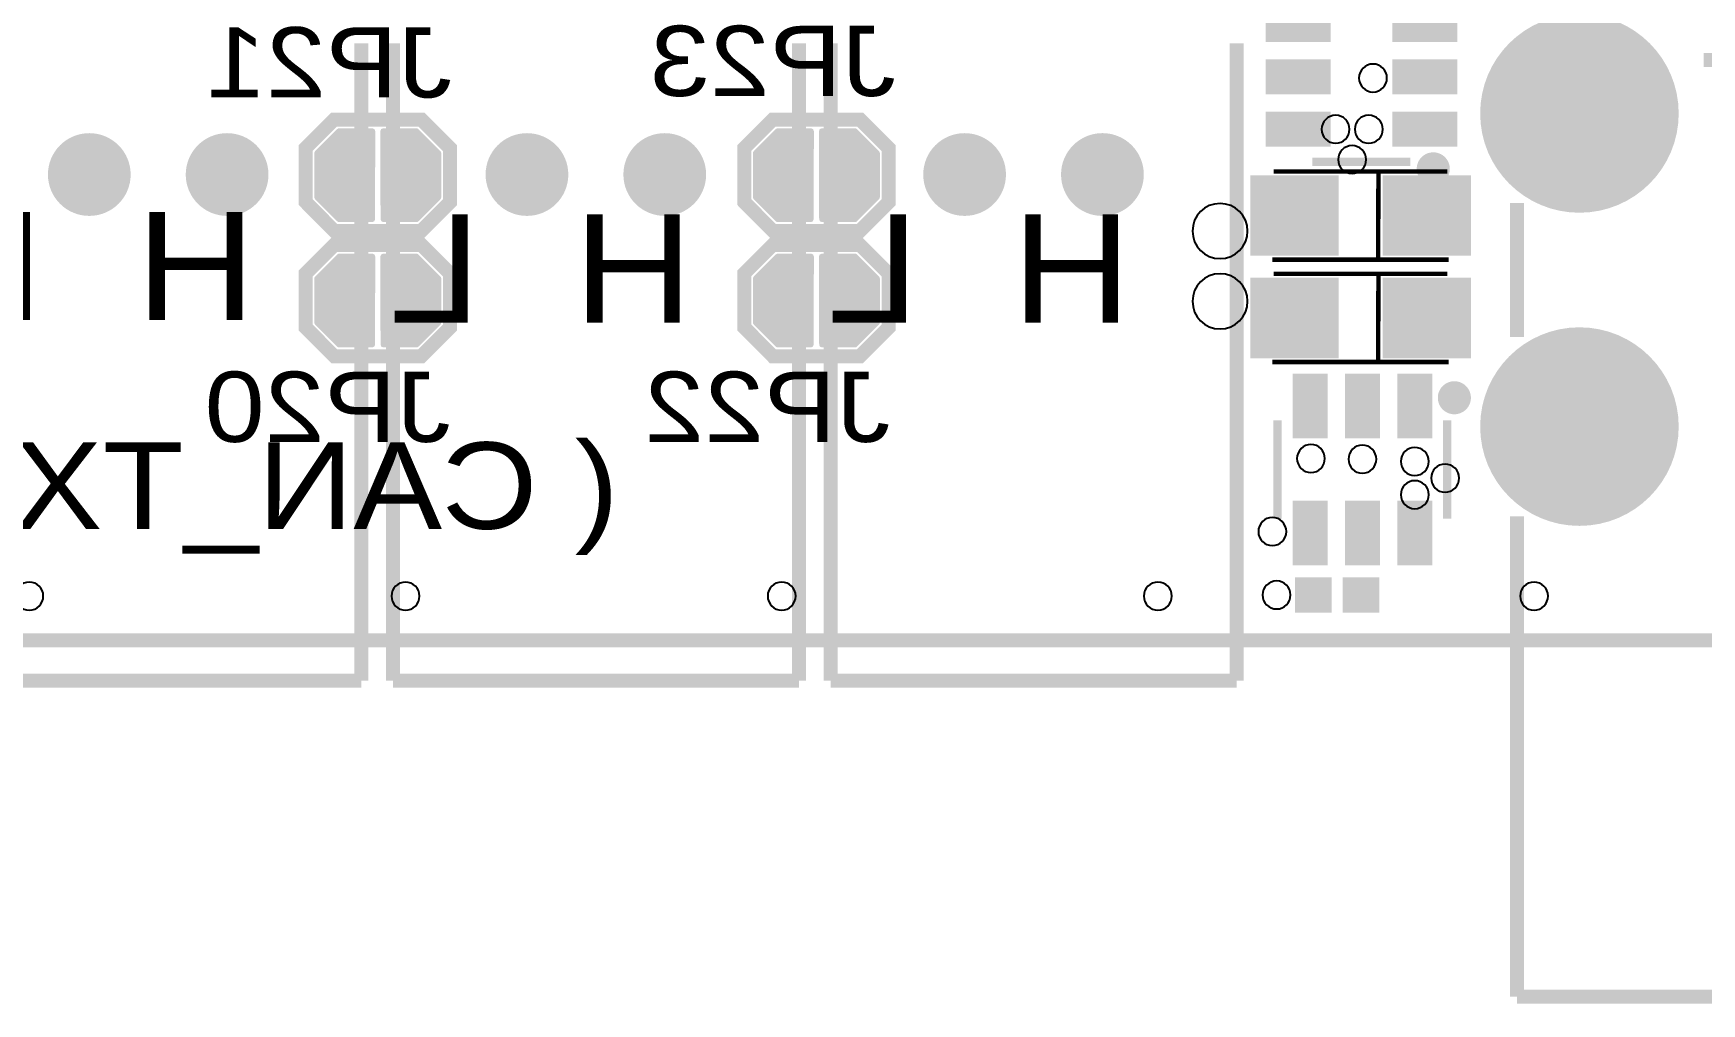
# Model space of a CAD drawing. Header units: millimetres. Extents: x -1 to 130, y -79 to 1.
# Drawn here: x 37.6 to 67.87, y -79.32 to -61.72 of the extents above; entities that cross this region are included whole.
import ezdxf
from ezdxf.enums import TextEntityAlignment as Align

# ---------------------------------------------------------------- set-up
doc = ezdxf.new("R2010")
doc.units = ezdxf.units.MM
doc.header["$MEASUREMENT"] = 0
for name, color, linetype, true_color in [('Board-Outline-Layer', 7, 'Continuous', 0xff00ff), ('Bottom-Silkscreen-Layer', 7, 'Continuous', 0x808000), ('Bottom-Solder-Mask-Layer', 7, 'Continuous', 0xff00ff), ('Multi-Layer', 7, 'Continuous', 0xc0c0c0), ('Top-Silkscreen-Layer', 7, 'Continuous', 0xffff00), ('Top-Solder-Mask-Layer', 7, 'Continuous', 0x800080)]:
    doc.layers.add(name, color=color, linetype=linetype, true_color=true_color)
doc.styles.get("Standard").update_dxf_attribs({"font": 'arial.ttf'})

msp = doc.modelspace()

# ---------------------------------------------------------------- hatches: boundary and pattern name
at = {"layer": 'Bottom-Solder-Mask-Layer'}
for points in [[(63.848, -63.17, 1), (67.45, -63.17, 1)], [(37.864, -64.278, 1), (39.365, -64.278, 1)], [(40.364, -64.278, 1), (41.865, -64.278, 1)], [(43.751, -63.439), (43.787, -63.454), (43.802, -63.49), (43.799, -65.09), (43.784, -65.126), (43.748, -65.141), (43.148, -65.141), (43.129, -65.137), (43.112, -65.126), (42.712, -64.726), (42.701, -64.709), (42.697, -64.69), (42.697, -63.89), (42.701, -63.87), (42.712, -63.854), (43.112, -63.454), (43.129, -63.443), (43.148, -63.439)], [(44.585, -65.126), (44.568, -65.137), (44.549, -65.141), (43.949, -65.141), (43.913, -65.126), (43.898, -65.09), (43.895, -63.49), (43.91, -63.454), (43.946, -63.439), (44.549, -63.439), (44.568, -63.443), (44.585, -63.454), (44.985, -63.854), (44.996, -63.87), (45, -63.89), (45, -64.69), (44.996, -64.709), (44.985, -64.726)], [(45.804, -64.278, 1), (47.305, -64.278, 1)], [(48.304, -64.278, 1), (49.805, -64.278, 1)], [(51.709, -63.439), (51.745, -63.454), (51.76, -63.49), (51.756, -65.09), (51.741, -65.126), (51.706, -65.141), (51.106, -65.141), (51.086, -65.137), (51.07, -65.126), (50.67, -64.726), (50.659, -64.709), (50.655, -64.69), (50.655, -63.89), (50.659, -63.87), (50.67, -63.854), (51.07, -63.454), (51.086, -63.443), (51.106, -63.439)], [(52.542, -65.126), (52.526, -65.137), (52.506, -65.141), (51.906, -65.141), (51.87, -65.126), (51.856, -65.09), (51.852, -63.49), (51.867, -63.454), (51.903, -63.439), (52.506, -63.439), (52.526, -63.443), (52.542, -63.454), (52.942, -63.854), (52.953, -63.87), (52.957, -63.89), (52.957, -64.69), (52.953, -64.709), (52.942, -64.726)], [(53.744, -64.278, 1), (55.245, -64.278, 1)], [(56.244, -64.278, 1), (57.746, -64.278, 1)], [(43.751, -65.713), (43.787, -65.728), (43.802, -65.764), (43.799, -67.364), (43.784, -67.4), (43.748, -67.415), (43.148, -67.415), (43.129, -67.411), (43.112, -67.4), (42.712, -67), (42.701, -66.983), (42.697, -66.964), (42.697, -66.164), (42.701, -66.144), (42.712, -66.128), (43.112, -65.728), (43.129, -65.717), (43.148, -65.713)], [(44.585, -67.4), (44.568, -67.411), (44.549, -67.415), (43.949, -67.415), (43.913, -67.4), (43.898, -67.364), (43.895, -65.764), (43.91, -65.728), (43.946, -65.713), (44.549, -65.713), (44.568, -65.717), (44.585, -65.728), (44.985, -66.128), (44.996, -66.144), (45, -66.164), (45, -66.964), (44.996, -66.983), (44.985, -67)], [(51.709, -65.713), (51.745, -65.728), (51.76, -65.764), (51.756, -67.364), (51.741, -67.4), (51.706, -67.415), (51.106, -67.415), (51.086, -67.411), (51.07, -67.4), (50.67, -67), (50.659, -66.983), (50.655, -66.964), (50.655, -66.164), (50.659, -66.144), (50.67, -66.128), (51.07, -65.728), (51.086, -65.717), (51.106, -65.713)], [(52.542, -67.4), (52.526, -67.411), (52.506, -67.415), (51.906, -67.415), (51.87, -67.4), (51.856, -67.364), (51.852, -65.764), (51.867, -65.728), (51.903, -65.713), (52.506, -65.713), (52.526, -65.717), (52.542, -65.728), (52.942, -66.128), (52.953, -66.144), (52.957, -66.164), (52.957, -66.964), (52.953, -66.983), (52.942, -67)], [(63.848, -68.85, 1), (67.45, -68.85, 1)]]:
    msp.add_hatch(color=256, dxfattribs=at).paths.add_polyline_path(points)
at = {"layer": 'Multi-Layer'}
for points in [[(63.899, -63.17, 1), (67.399, -63.17, 1)], [(63.899, -63.17, 1), (67.399, -63.17, 1)], [(63.899, -63.17, 1), (67.399, -63.17, 1)], [(37.914, -64.278, 1), (39.314, -64.278, 1)], [(37.914, -64.278, 1), (39.314, -64.278, 1)], [(37.914, -64.278, 1), (39.314, -64.278, 1)], [(40.415, -64.278, 1), (41.815, -64.278, 1)], [(40.415, -64.278, 1), (41.815, -64.278, 1)], [(40.415, -64.278, 1), (41.815, -64.278, 1)], [(45.855, -64.278, 1), (47.255, -64.278, 1)], [(45.855, -64.278, 1), (47.255, -64.278, 1)], [(45.855, -64.278, 1), (47.255, -64.278, 1)], [(48.355, -64.278, 1), (49.755, -64.278, 1)], [(48.355, -64.278, 1), (49.755, -64.278, 1)], [(48.355, -64.278, 1), (49.755, -64.278, 1)], [(53.795, -64.278, 1), (55.195, -64.278, 1)], [(53.795, -64.278, 1), (55.195, -64.278, 1)], [(53.795, -64.278, 1), (55.195, -64.278, 1)], [(56.295, -64.278, 1), (57.695, -64.278, 1)], [(56.295, -64.278, 1), (57.695, -64.278, 1)], [(56.295, -64.278, 1), (57.695, -64.278, 1)], [(63.899, -68.85, 1), (67.399, -68.85, 1)], [(63.899, -68.85, 1), (67.399, -68.85, 1)], [(63.899, -68.85, 1), (67.399, -68.85, 1)]]:
    msp.add_hatch(color=256, dxfattribs=at).paths.add_polyline_path(points)
at = {"layer": 'Top-Solder-Mask-Layer'}
for points in [[(61.133, -61.874), (59.959, -61.874), (59.959, -61.24), (61.133, -61.24)], [(63.431, -61.874), (62.257, -61.874), (62.257, -61.24), (63.431, -61.24)], [(63.848, -63.17, 1), (67.45, -63.17, 1)], [(61.133, -62.824), (59.959, -62.824), (59.959, -62.19), (61.133, -62.19)], [(63.431, -62.824), (62.257, -62.824), (62.257, -62.19), (63.431, -62.19)], [(61.133, -63.774), (59.959, -63.774), (59.959, -63.14), (61.133, -63.14)], [(63.431, -63.774), (62.257, -63.774), (62.257, -63.14), (63.431, -63.14)], [(37.864, -64.278, 1), (39.365, -64.278, 1)], [(40.364, -64.278, 1), (41.865, -64.278, 1)], [(45.804, -64.278, 1), (47.305, -64.278, 1)], [(48.304, -64.278, 1), (49.805, -64.278, 1)], [(53.744, -64.278, 1), (55.245, -64.278, 1)], [(56.244, -64.278, 1), (57.746, -64.278, 1)], [(61.279, -64.292), (61.279, -65.752), (59.678, -65.752), (59.678, -64.292)], [(63.679, -64.292), (63.679, -65.752), (62.077, -65.752), (62.077, -64.292)], [(61.279, -66.148), (61.279, -67.609), (59.678, -67.609), (59.678, -66.148)], [(63.679, -66.148), (63.679, -67.609), (62.077, -67.609), (62.077, -66.148)], [(63.848, -68.85, 1), (67.45, -68.85, 1)], [(61.079, -67.893), (61.079, -69.066), (60.445, -69.066), (60.445, -67.893)], [(62.029, -67.893), (62.029, -69.066), (61.395, -69.066), (61.395, -67.893)], [(62.979, -67.893), (62.979, -69.066), (62.345, -69.066), (62.345, -67.893)], [(61.079, -70.191), (61.079, -71.364), (60.445, -71.364), (60.445, -70.191)], [(62.029, -70.191), (62.029, -71.364), (61.395, -71.364), (61.395, -70.191)], [(62.979, -70.191), (62.979, -71.364), (62.345, -71.364), (62.345, -70.191)], [(60.487, -72.224), (60.487, -71.583), (61.154, -71.583), (61.154, -72.224)], [(61.352, -72.224), (61.352, -71.583), (62.02, -71.583), (62.02, -72.224)]]:
    msp.add_hatch(color=256, dxfattribs=at).paths.add_polyline_path(points)

# ---------------------------------------------------------------- linework, layer by layer
at = {"layer": 'Board-Outline-Layer', "const_width": 0.254}
msp.add_lwpolyline([(129.998, 0.002), (0.002, 0.002), (0, 0), (0.079, -64.978), (7.809, -72.725), (122.275, -72.725), (130, -65), (130, 0)], close=True, dxfattribs=at)
at = {"layer": 'Bottom-Silkscreen-Layer', "const_width": 0.254}
for points in [[(42.538, -64.776), (42.538, -63.8), (43.058, -63.28), (44.638, -63.28), (45.158, -63.8), (45.158, -64.78), (44.638, -65.3), (43.058, -65.3)], [(42.538, -64.776), (42.538, -63.8), (43.058, -63.28), (44.638, -63.28), (45.158, -63.8), (45.158, -64.78), (44.638, -65.3), (43.058, -65.3)], [(50.496, -64.776), (50.496, -63.8), (51.016, -63.28), (52.596, -63.28), (53.116, -63.8), (53.116, -64.78), (52.596, -65.3), (51.015, -65.3)], [(50.496, -64.776), (50.496, -63.8), (51.016, -63.28), (52.596, -63.28), (53.116, -63.8), (53.116, -64.78), (52.596, -65.3), (51.015, -65.3)], [(42.538, -67.05), (42.538, -66.074), (43.058, -65.554), (44.638, -65.554), (45.158, -66.074), (45.158, -67.054), (44.638, -67.574), (43.058, -67.574)], [(42.538, -67.05), (42.538, -66.074), (43.058, -65.554), (44.638, -65.554), (45.158, -66.074), (45.158, -67.054), (44.638, -67.574), (43.058, -67.574)], [(50.496, -67.05), (50.496, -66.074), (51.016, -65.554), (52.596, -65.554), (53.116, -66.074), (53.116, -67.054), (52.596, -67.574), (51.015, -67.574)], [(50.496, -67.05), (50.496, -66.074), (51.016, -65.554), (52.596, -65.554), (53.116, -66.074), (53.116, -67.054), (52.596, -67.574), (51.015, -67.574)]]:
    msp.add_lwpolyline(points, close=True, dxfattribs=at)
at = {"layer": 'Multi-Layer'}
for points in [[(61.649, -62.528, 1), (62.157, -62.528, 1)], [(60.971, -63.457, 1), (61.479, -63.457, 1)], [(61.573, -63.457, 1), (62.081, -63.457, 1)], [(61.271, -64.007, 1), (61.779, -64.007, 1)], [(58.628, -65.303, 1), (59.628, -65.303, 1)], [(58.628, -66.578, 1), (59.628, -66.578, 1)], [(60.524, -69.429, 1), (61.032, -69.429, 1)], [(61.458, -69.441, 1), (61.966, -69.441, 1)], [(62.408, -69.483, 1), (62.916, -69.483, 1)], [(62.958, -69.785, 1), (63.466, -69.785, 1)], [(62.408, -70.085, 1), (62.916, -70.085, 1)], [(59.824, -70.754, 1), (60.332, -70.754, 1)], [(37.272, -71.925, 1), (37.78, -71.925, 1)], [(44.097, -71.925, 1), (44.605, -71.925, 1)], [(50.922, -71.925, 1), (51.43, -71.925, 1)], [(57.747, -71.925, 1), (58.255, -71.925, 1)], [(59.9, -71.904, 1), (60.408, -71.904, 1)], [(64.572, -71.925, 1), (65.08, -71.925, 1)]]:
    msp.add_lwpolyline(points, format="xyb", close=True, dxfattribs=at)
at = {"layer": 'Top-Silkscreen-Layer'}
for points, const_width in [([(43.548, -73.458), (43.548, -61.901)], 0.254), ([(43.548, -73.458), (43.548, -61.901)], 0.254), ([(44.122, -61.901), (44.122, -73.458)], 0.254), ([(44.122, -61.901), (44.122, -73.458)], 0.254), ([(51.488, -73.458), (51.488, -61.901)], 0.254), ([(51.488, -73.458), (51.488, -61.901)], 0.254), ([(52.062, -61.901), (52.062, -73.458)], 0.254), ([(52.062, -61.901), (52.062, -73.458)], 0.254), ([(59.428, -73.458), (59.428, -61.901)], 0.254), ([(59.428, -73.458), (59.428, -61.901)], 0.254), ([(67.901, -62.2), (77.062, -62.2)], 0.254), ([(67.901, -62.2), (77.062, -62.2)], 0.254), ([(62.584, -64.046), (60.806, -64.046)], 0.152), ([(62.584, -64.046), (60.806, -64.046)], 0.152), ([(63.253, -64.222), (60.103, -64.222)], 0.08), ([(63.253, -64.222), (60.103, -64.222)], 0.08), ([(62.002, -64.222), (61.998, -65.822)], 0.08), ([(62.002, -64.222), (61.998, -65.822)], 0.08), ([(64.519, -67.223), (64.519, -64.796)], 0.254), ([(64.519, -67.223), (64.519, -64.796)], 0.254), ([(63.278, -65.822), (60.078, -65.822)], 0.08), ([(63.278, -65.822), (60.078, -65.822)], 0.08), ([(63.253, -66.078), (60.103, -66.078)], 0.08), ([(63.253, -66.078), (60.103, -66.078)], 0.08), ([(62.002, -66.078), (61.998, -67.678)], 0.08), ([(62.002, -66.078), (61.998, -67.678)], 0.08), ([(63.278, -67.678), (60.078, -67.678)], 0.08), ([(63.278, -67.678), (60.078, -67.678)], 0.08), ([(60.173, -68.739), (60.173, -70.518)], 0.152), ([(60.173, -68.739), (60.173, -70.518)], 0.152), ([(63.251, -68.739), (63.251, -70.518)], 0.152), ([(63.251, -68.739), (63.251, -70.518)], 0.152), ([(64.519, -79.19), (64.519, -70.477)], 0.254), ([(64.519, -79.19), (64.519, -70.477)], 0.254), ([(36.182, -73.458), (43.548, -73.458)], 0.254), ([(36.182, -73.458), (43.548, -73.458)], 0.254), ([(44.122, -73.458), (51.488, -73.458)], 0.254), ([(44.122, -73.458), (51.488, -73.458)], 0.254), ([(52.062, -73.458), (59.428, -73.458)], 0.254), ([(52.062, -73.458), (59.428, -73.458)], 0.254), ([(79.919, -79.19), (64.519, -79.19)], 0.254), ([(79.919, -79.19), (64.519, -79.19)], 0.254)]:
    msp.add_lwpolyline(points, dxfattribs=dict(at, const_width=const_width))
at = {"layer": 'Top-Silkscreen-Layer', "const_width": 0.3}
for points in [[(62.847, -64.175, 1), (63.147, -64.175, 1)], [(62.847, -64.175, 1), (63.147, -64.175, 1)], [(63.23, -68.327, 1), (63.53, -68.327, 1)], [(63.23, -68.327, 1), (63.53, -68.327, 1)]]:
    msp.add_lwpolyline(points, format="xyb", close=True, dxfattribs=at)

# ---------------------------------------------------------------- texts
at = {"layer": 'Bottom-Silkscreen-Layer', "text_generation_flag": 2, "width": 1.1}
for s, p in [('JP21', (45.193, -63.262)), ('JP23', (53.245, -63.236)), ('JP20', (45.168, -69.51)), ('JP22', (53.144, -69.51))]:
    msp.add_text(s, height=1.274, rotation=360, dxfattribs=at).set_placement(p, align=Align.BOTTOM_LEFT)
for s, height, p in [('H  L', 1.96, (41.635, -67.506)), ('H  L', 1.96, (49.575, -67.55)), ('H  L', 1.96, (57.525, -67.55)), ('( CAN_TX=PB9, CAN_RX=PB8 )', 1.568, (48.225, -71.175))]:
    msp.add_text(s, height=height, dxfattribs=at).set_placement(p, align=Align.BOTTOM_LEFT)

doc.saveas('drawing.dxf')
